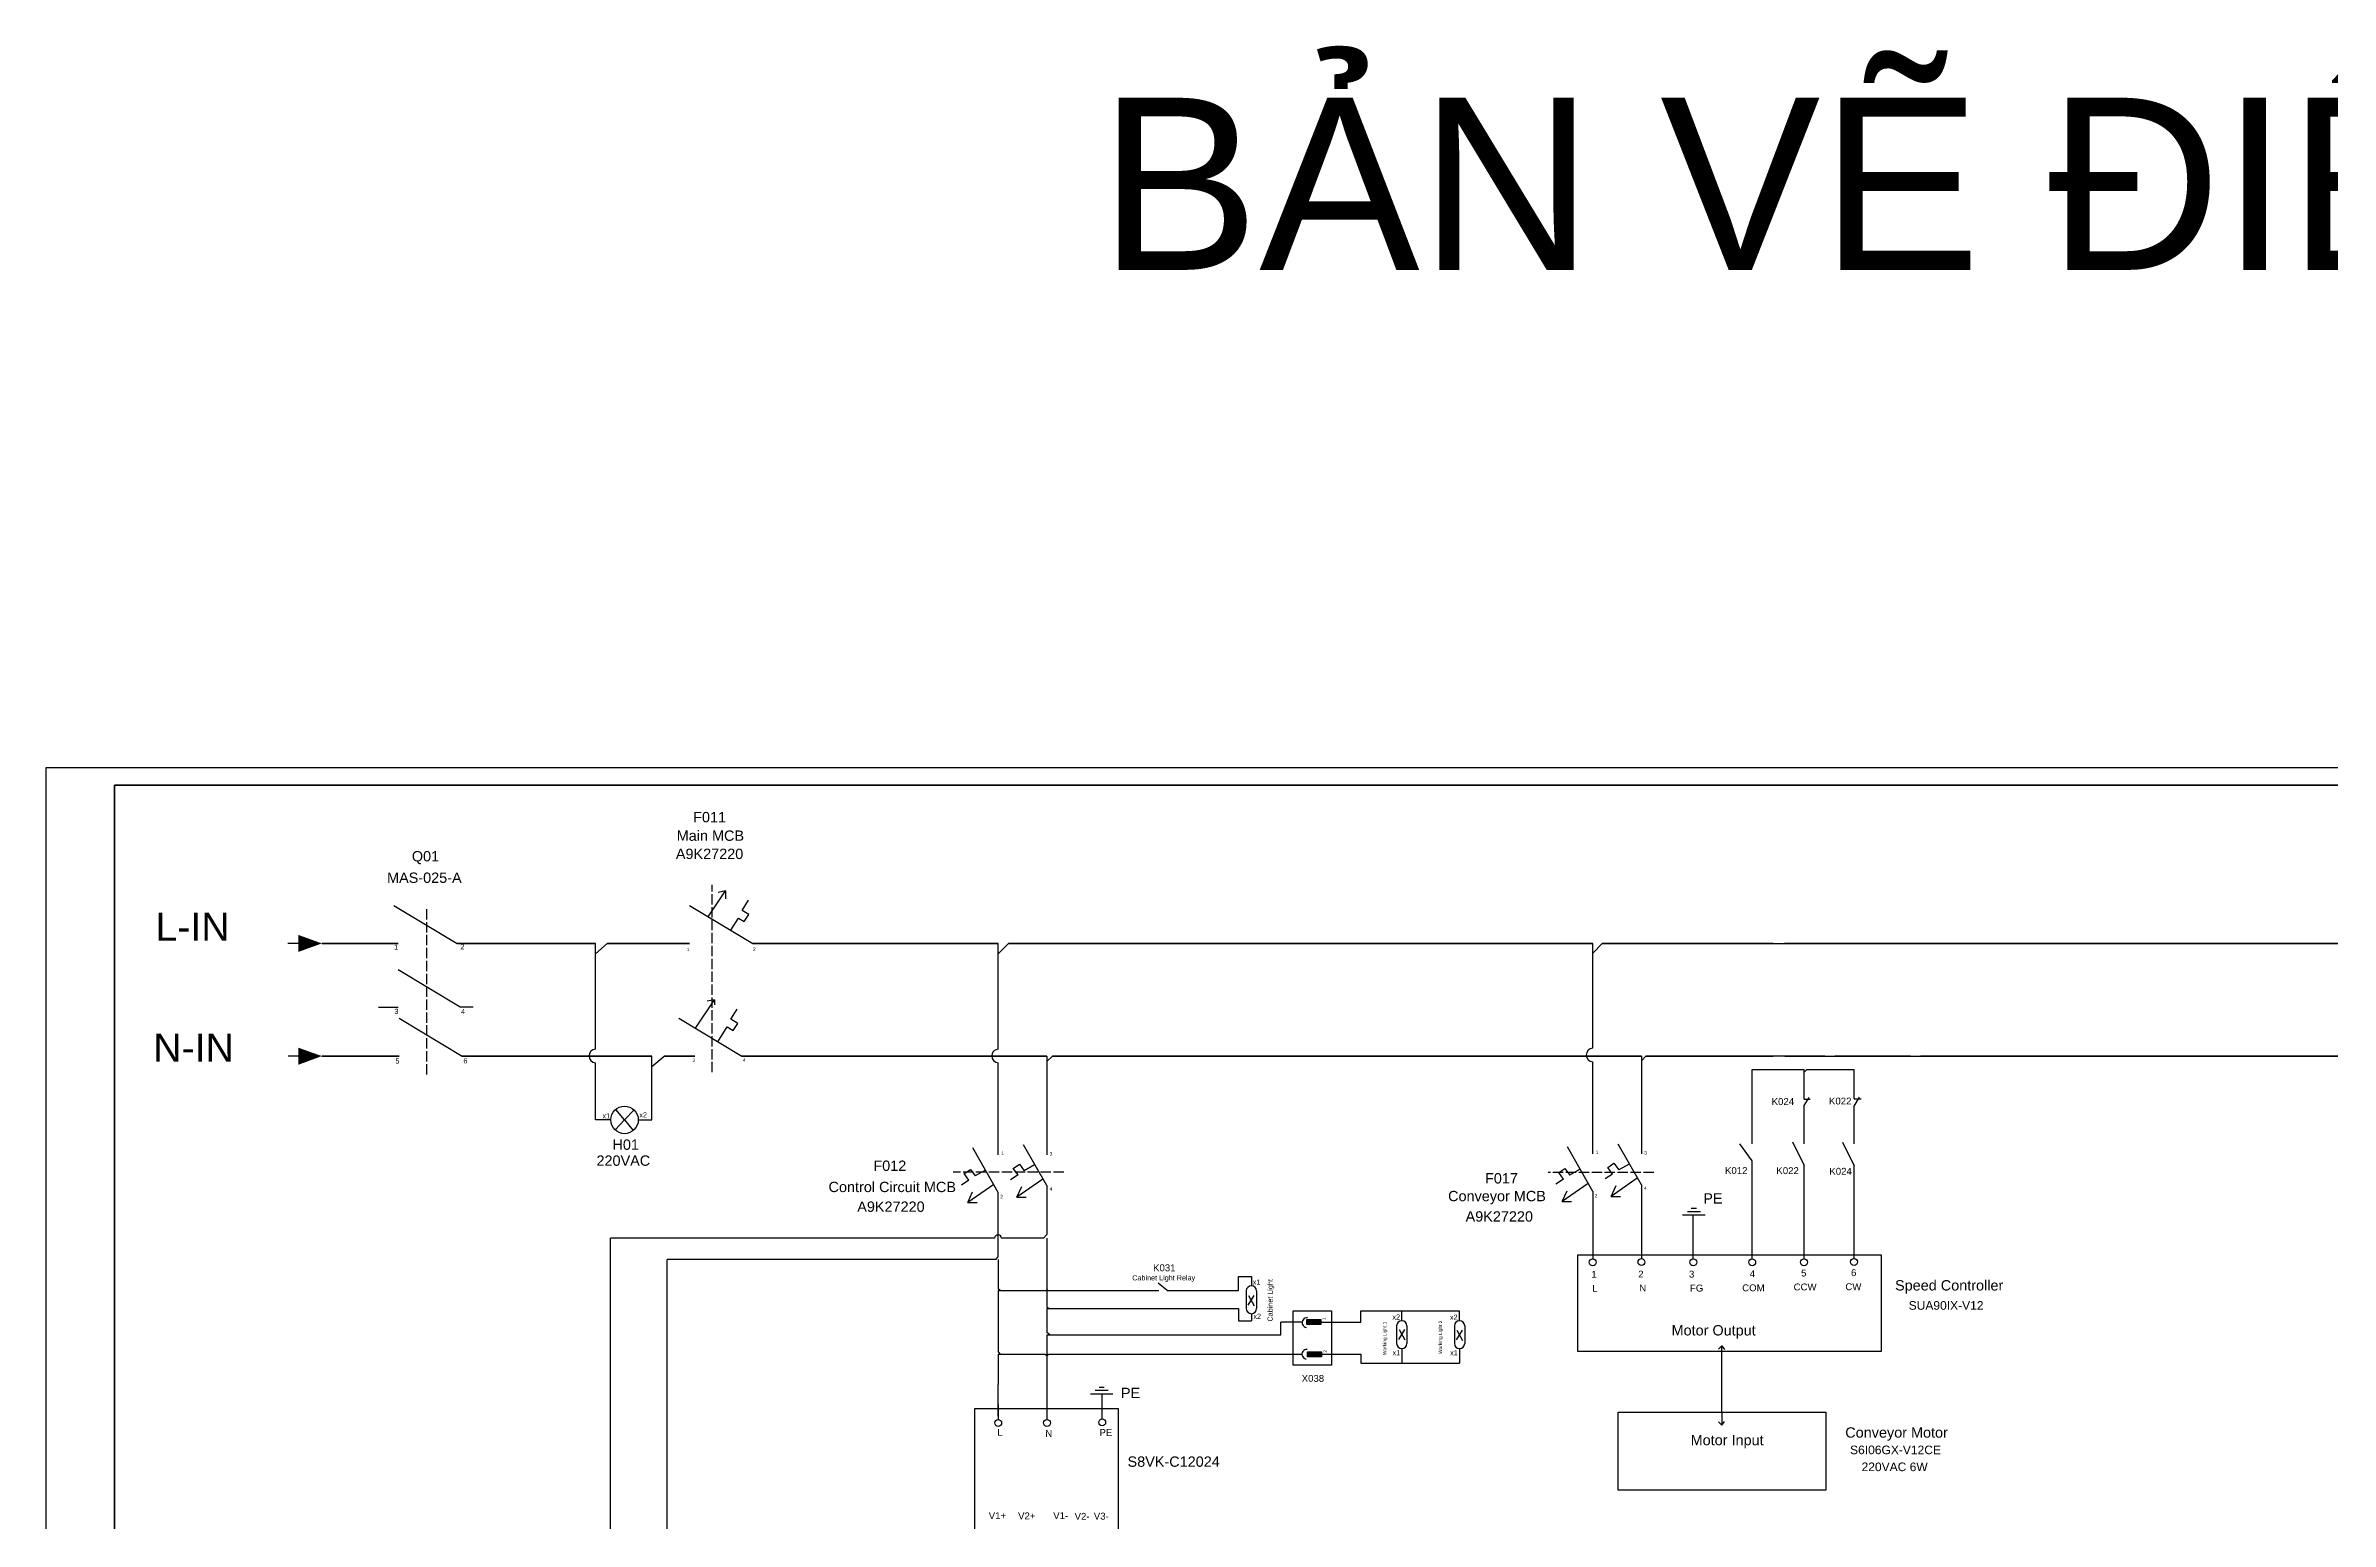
# Model space of a CAD drawing. Header units: inches. Extents: x 202 to 3097, y 126 to 1215.
# Drawn here: x 202 to 865, y 756 to 1185 of the extents above; entities that cross this region are included whole.
import ezdxf

# ---------------------------------------------------------------- set-up
doc = ezdxf.new("R2010")
doc.units = ezdxf.units.IN
doc.header["$MEASUREMENT"] = 0
doc.linetypes.add('AM_ISO02W050x2', pattern=[3.75, 3, -0.75])
doc.layers.add('0-netdam', color=7, linetype='Continuous', lineweight=30)
doc.layers.add('NetManh', color=7, linetype='Continuous', lineweight=15)
for name, color, linetype in [('LOC', 8, 'Continuous'), ('Nét đứt', 7, 'AM_ISO02W050x2'), ('PDF2_Text', 7, 'Continuous'), ('YEL_14_THHN', 2, 'Continuous')]:
    doc.layers.add(name, color=color, linetype=linetype)
doc.styles.add('Kiểu 1', font='arial.ttf', dxfattribs={"height": 5})
doc.styles.get("Standard").update_dxf_attribs({"font": 'arial.ttf'})

msp = doc.modelspace()

# ---------------------------------------------------------------- linework, layer by layer
for p, q in [((1390.8, 974.93), (201.8, 974.93)), ((201.8, 974.93), (201.8, 133.93)), ((394.27, 931.67), (399.29, 939.22)), ((399.29, 939.22), (397.14, 938.78)), ((399.29, 939.22), (399.29, 936.91)), ((404.07, 933.55), (405.94, 936.48)), ((302.95, 934.94), (321.29, 923.95)), ((388.83, 934.93), (407.17, 923.95)), ((400.78, 927.78), (403, 931.32)), ((403, 931.32), (404.71, 930.3)), ((406.05, 932.35), (404.07, 933.55)), ((404.71, 930.3), (406.05, 932.35)), ((275.16, 923.95), (272.16, 923.95)), ((321.44, 923.95), (321.29, 923.95)), ((361.47, 893.27), (361.47, 923.95)), ((361.47, 920.88), (364.93, 923.95)), ((407.17, 923.95), (407.18, 923.95)), ((478.48, 920.88), (481.49, 923.94)), ((478.48, 893.27), (478.48, 923.94)), ((651.17, 893.54), (651.17, 923.93)), ((651.17, 921.15), (653.9, 923.93)), ((703.57, 923.93), (706.89, 923.93)), ((304.15, 916.35), (322.24, 905.52)), ((304.15, 905.37), (298.51, 905.37)), ((322.24, 905.52), (326.01, 905.52)), ((390.54, 899.3), (396.05, 907.58)), ((396.05, 907.58), (393.9, 907.15)), ((396.05, 907.58), (396.05, 906.13)), ((400.83, 901.91), (402.7, 904.85)), ((304.45, 902.21), (322.8, 891.23)), ((385.68, 902.21), (404.03, 891.23)), ((397.07, 895.39), (399.76, 899.68)), ((399.76, 899.68), (401.47, 898.66)), ((402.81, 900.71), (400.83, 901.91)), ((401.47, 898.66), (402.81, 900.71)), ((275.21, 891.19), (272.21, 891.19)), ((377.91, 872.69), (377.91, 891.23)), ((377.91, 888.18), (381.43, 891.23)), ((492.65, 891.23), (492.65, 862.52)), ((492.65, 889.62), (494.23, 891.23)), ((651.17, 862.79), (651.17, 889.54)), ((665.34, 891.23), (665.34, 862.79)), ((665.34, 889.89), (666.65, 891.23)), ((706.98, 891.23), (703.57, 891.23)), ((718.57, 891.23), (721.55, 891.23)), ((743.49, 891.23), (746.39, 891.23)), ((361.47, 872.69), (361.47, 889.27)), ((478.48, 862.52), (478.48, 889.27)), ((697.5, 887.37), (712.57, 887.37)), ((697.5, 865.79), (697.5, 887.37)), ((712.57, 886.51), (713.33, 887.37)), ((712.57, 878.73), (712.57, 887.37)), ((713.33, 887.37), (727.08, 887.37)), ((727.08, 878.8), (727.08, 887.37)), ((712.57, 876.83), (714.03, 879.18)), ((712.57, 878.73), (714.35, 878.73)), ((712.57, 865.79), (712.57, 876.83)), ((727.08, 876.7), (728.72, 879.27)), ((727.08, 878.8), (729.19, 878.8)), ((727.08, 865.79), (727.08, 876.7)), ((365.94, 872.69), (361.47, 872.69)), ((369.94, 872.69), (367.18, 869.79)), ((369.94, 872.69), (367.38, 875.76)), ((369.94, 872.69), (372.69, 875.59)), ((369.94, 872.69), (372.49, 869.61)), ((373.94, 872.69), (377.91, 872.69)), ((478.48, 851.64), (471.15, 864.56)), ((492.65, 853.6), (485.88, 865.41)), ((651.17, 851.91), (643.83, 864.83)), ((665.34, 853.87), (658.57, 865.68)), ((697.5, 860.76), (693.96, 865.79)), ((709.18, 866.35), (712.59, 859.41)), ((723.73, 866.19), (727.08, 859.36)), ((474.81, 858.1), (471.79, 856.41)), ((484.26, 856.71), (482.09, 855.28)), ((489.07, 859.61), (486.06, 857.92)), ((647.5, 858.37), (644.48, 856.68)), ((656.95, 856.98), (654.77, 855.54)), ((661.76, 859.88), (658.74, 858.18)), ((697.5, 832.34), (697.5, 860.76)), ((712.57, 832.34), (712.57, 859.44)), ((712.57, 859.41), (712.59, 859.41)), ((727.08, 832.44), (727.08, 859.36)), ((470, 855.2), (467.83, 853.77)), ((477.17, 853.96), (469.63, 848.71)), ((469.63, 848.71), (471.04, 851.84)), ((478.48, 832.97), (478.48, 851.64)), ((491.43, 855.46), (483.89, 850.21)), ((483.89, 850.21), (485.3, 853.34)), ((483.89, 850.21), (486.61, 850.21)), ((492.65, 853.6), (492.65, 839.38)), ((642.69, 855.47), (640.51, 854.04)), ((649.85, 854.23), (642.31, 848.98)), ((642.31, 848.98), (643.73, 852.11)), ((651.17, 851.91), (651.17, 832.34)), ((664.11, 855.73), (656.58, 850.48)), ((656.58, 850.48), (657.99, 853.61)), ((656.58, 850.48), (659.29, 850.48)), ((665.34, 853.87), (665.34, 832.4)), ((469.63, 848.71), (472.35, 848.71)), ((642.31, 848.98), (645.03, 848.98)), ((677.29, 845.12), (683.81, 845.12)), ((678.71, 846.13), (682.52, 846.13)), ((679.82, 847.02), (681.35, 847.02)), ((680.38, 832.34), (680.38, 845.12)), ((365.91, 638.5), (365.91, 838.33)), ((406.06, 838.33), (365.91, 838.33)), ((477.44, 838.33), (406.06, 838.33)), ((491.69, 838.33), (479.46, 838.33)), ((491.69, 838.33), (492.65, 839.38)), ((492.65, 838.33), (492.65, 818.29)), ((382.35, 640.16), (382.35, 832.19)), ((422.5, 832.19), (382.35, 832.19)), ((477.82, 832.19), (422.5, 832.19)), ((477.82, 832.19), (478.48, 832.97)), ((478.48, 832.19), (478.48, 823.66)), ((479.03, 823.17), (478.48, 823.66)), ((478.48, 823.17), (492.45, 823.17)), ((478.48, 823.17), (478.48, 805.45)), ((492.9, 823.17), (525.11, 823.17)), ((527.6, 823.17), (524.99, 825.28)), ((527.6, 823.17), (545.04, 823.17)), ((545.04, 823.17), (548.33, 823.17)), ((548.33, 823.17), (548.33, 827.25)), ((548.33, 827.25), (552.02, 827.25)), ((550.52, 823), (550.52, 817.91)), ((552.02, 827.25), (552.02, 824.55)), ((552.02, 824.55), (552.02, 824.5)), ((553.52, 823), (553.52, 817.91)), ((493.25, 817.92), (492.65, 818.29)), ((492.65, 817.92), (545.85, 817.92)), ((492.65, 817.92), (492.65, 810.99)), ((545.85, 817.92), (548.33, 817.92)), ((548.33, 817.92), (548.33, 814.37)), ((551.11, 818.86), (552.88, 821.71)), ((551.2, 821.72), (552.85, 818.72)), ((552.02, 816.37), (552.02, 816.41)), ((552.02, 816.37), (552.02, 814.37)), ((583.85, 813.98), (583.85, 817.2)), ((583.85, 817.2), (595.71, 817.2)), ((595.71, 814.36), (595.71, 817.2)), ((595.71, 817.2), (612.5, 817.2)), ((612.5, 814.36), (612.5, 817.2)), ((493.49, 810.25), (492.65, 810.99)), ((492.65, 810.25), (546.47, 810.25)), ((492.65, 810.25), (492.65, 801.95)), ((546.47, 810.25), (560.56, 810.25)), ((548.33, 814.37), (552.02, 814.37)), ((560.56, 810.25), (560.56, 813.97)), ((566.79, 813.97), (560.56, 813.97)), ((572.23, 813.98), (583.85, 813.98)), ((594.21, 812.86), (594.21, 807.77)), ((594.87, 808.94), (596.64, 811.79)), ((594.97, 811.8), (596.61, 808.8)), ((595.71, 814.42), (595.71, 814.36)), ((597.21, 812.86), (597.21, 807.77)), ((611, 812.86), (611, 807.77)), ((611.62, 808.78), (613.39, 811.64)), ((611.72, 811.65), (613.36, 808.64)), ((612.5, 814.42), (612.5, 814.36)), ((614, 812.86), (614, 807.77)), ((479.11, 804.65), (478.48, 805.45)), ((478.48, 804.65), (492.22, 804.65)), ((478.48, 804.65), (478.48, 795.81)), ((492.22, 804.61), (492.22, 804.65)), ((493.07, 804.65), (547.28, 804.65)), ((547.28, 804.65), (566.71, 804.65)), ((572.4, 804.64), (583.85, 804.64)), ((583.85, 804.64), (583.85, 802)), ((595.71, 806.24), (595.71, 806.27)), ((595.71, 806.27), (595.71, 802)), ((612.5, 806.24), (612.5, 806.27)), ((612.5, 806.24), (612.5, 802)), ((688.73, 807.07), (687.76, 806.06)), ((688.73, 787.8), (688.73, 807.07)), ((688.73, 807.07), (689.5, 806.03)), ((492.65, 801.95), (492.65, 786.68)), ((583.85, 802), (595.71, 802)), ((595.71, 802), (612.5, 802)), ((478.48, 786.68), (478.48, 795.81)), ((478.48, 790.04), (478.48, 785.68)), ((505.25, 793.15), (511.77, 793.15)), ((506.67, 794.16), (510.47, 794.16)), ((507.78, 795.05), (509.31, 795.05)), ((508.7, 785.83), (508.7, 793.15)), ((478.48, 786.68), (478.48, 785.68)), ((492.65, 786.68), (492.65, 785.68)), ((688.73, 784.03), (687.76, 785.04)), ((688.73, 787.8), (688.73, 784.03)), ((688.73, 784.03), (689.5, 785.07))]:
    msp.add_line(p, q)
at = {"lineweight": 35}
for p, q in [((1385.8, 969.93), (221.8, 969.93)), ((221.8, 969.93), (221.8, 138.93))]:
    msp.add_line(p, q, dxfattribs=at)
for points in [[(470, 855.2), (468.61, 857.12), (470.41, 858.32), (471.8, 856.41)], [(484.26, 856.71), (482.87, 858.62), (484.67, 859.83), (486.06, 857.91)], [(642.69, 855.47), (641.29, 857.39), (643.1, 858.59), (644.49, 856.67)], [(656.95, 856.98), (655.55, 858.89), (657.36, 860.1), (658.75, 858.18)]]:
    msp.add_lwpolyline(points)
for points in [[(646.83, 833.49), (734.97, 833.49), (734.97, 805.46), (646.83, 805.46)], [(564.21, 817.22), (575.34, 817.22), (575.34, 801.49), (564.21, 801.49)], [(568.13, 814.7), (572.23, 814.7), (572.23, 813.25), (568.13, 813.25)], [(568.3, 805.37), (572.4, 805.37), (572.4, 803.92), (568.3, 803.92)], [(471.72, 788.88), (513.36, 788.88), (513.36, 749.99), (471.72, 749.99)], [(658.6, 787.8), (718.86, 787.8), (718.86, 765.19), (658.6, 765.19)]]:
    msp.add_lwpolyline(points, close=True)
for centre, radius in [((369.94, 872.69), 4), ((651.17, 831.34), 1), ((665.34, 831.4), 1), ((680.38, 831.34), 1), ((697.5, 831.34), 1), ((712.57, 831.34), 1), ((727.08, 831.44), 1), ((478.48, 784.68), 1), ((492.65, 784.68), 1), ((508.7, 784.83), 1)]:
    msp.add_circle(centre, radius)
for centre, radius, start, end in [((361.63, 891.27), 2.01, 94.66818, 265.33182), ((478.64, 891.27), 2.01, 94.61138, 265.38862), ((651.33, 891.54), 2.01, 94.61138, 265.38862), ((478.45, 838.28), 1.01, 2.54072, 177.45928), ((492.67, 823.15), 0.226, 6.40634, 173.59366), ((552.02, 823), 1.5, 0, 180), ((552.02, 817.91), 1.5, 180, 0), ((568.18, 813.83), 1.4, 84.40588, 264.40588), ((595.71, 812.86), 1.5, 0, 180), ((612.5, 812.86), 1.5, 0, 180), ((492.64, 804.65), 0.427, 184.54437, 0.18853), ((568.11, 804.65), 1.4, 84.40588, 264.40588), ((595.71, 807.77), 1.5, 180, 0), ((612.5, 807.77), 1.5, 180, 0)]:
    msp.add_arc(centre, radius, start, end)
at = {"layer": '0-netdam', "lineweight": 35, "transparency": 33554559}
for points in [[(275.16, 926.43), (282.01, 923.95), (275.16, 923.95)], [(282.01, 923.95), (275.16, 923.95), (275.16, 921.47)], [(275.21, 893.66), (282.01, 891.23), (275.21, 891.19)], [(282.01, 891.23), (275.21, 891.19), (275.21, 888.71)]]:
    msp.add_solid(points, dxfattribs=at)
at = {"layer": 'LOC', "lineweight": 35, "transparency": 33554559}
for points in [[(568.13, 813.25), (568.13, 814.7), (572.23, 813.25)], [(568.13, 814.7), (572.23, 813.25), (572.23, 814.7)], [(568.3, 803.92), (568.3, 805.37), (572.4, 803.92)], [(568.3, 805.37), (572.4, 803.92), (572.4, 805.37)]]:
    msp.add_solid(points, dxfattribs=at)
at = {"layer": 'Nét đứt'}
for p, q in [((395.38, 886.52), (395.38, 941.01)), ((312.5, 885.91), (312.5, 934.13)), ((497.52, 857.53), (465.37, 857.53)), ((668.89, 857.38), (638.2, 857.38))]:
    msp.add_line(p, q, dxfattribs=at)
at = {"layer": 'YEL_14_THHN', "color": 0, "lineweight": 35}
for p, q in [((282.01, 923.95), (304.16, 923.95)), ((321.44, 923.95), (361.47, 923.95)), ((364.93, 923.95), (388.83, 923.95)), ((407.18, 923.95), (478.48, 923.94)), ((481.49, 923.94), (651.17, 923.93)), ((653.9, 923.93), (703.57, 923.93)), ((706.89, 923.93), (1047.46, 923.91)), ((282.01, 891.23), (304.45, 891.23)), ((322.8, 891.23), (377.91, 891.23)), ((381.43, 891.23), (390.4, 891.23)), ((404.03, 891.23), (492.65, 891.23)), ((494.23, 891.23), (665.34, 891.23)), ((666.65, 891.23), (703.57, 891.23)), ((706.98, 891.23), (718.57, 891.23)), ((721.55, 891.23), (743.49, 891.23)), ((746.39, 891.23), (1061.63, 891.23))]:
    msp.add_line(p, q, dxfattribs=at)

# ---------------------------------------------------------------- texts
at = {"layer": 'NetManh', "lineweight": 35, "attachment_point": 1}
for s, width, insert, char_height in [('K031', 8.5603, (523.47, 830.73), 2), ('\\pxqc;Cabinet Light Relay', 21.3565, (515.88, 827.58), 1.5)]:
    msp.add_mtext_dynamic_manual_height_columns(s, width=width, gutter_width=12.5, heights=[0], dxfattribs=dict(at, insert=insert, char_height=char_height))
at = {"layer": 'NetManh', "lineweight": 35, "attachment_point": 1, "rotation": 90}
for s, insert, char_height in [('\\pxqc;Cabinet Light', (556.72, 809.62), 1.5), ('\\pxqc;Working Light 1', (590.23, 798.57), 1), ('\\pxqc;Working Light 2', (606.43, 798.88), 1)]:
    msp.add_mtext_dynamic_manual_height_columns(s, width=21.3565, gutter_width=12.5, heights=[0], dxfattribs=dict(at, insert=insert, char_height=char_height))
at = {"layer": 'PDF2_Text', "color": 7, "attachment_point": 7, "style": 'Kiểu 1'}
for s, insert, char_height, width in [('\\pxqc;{\\C256;BẢN VẼ ĐIỆN}', (467.03, 1108.54), 50, 523.8615), ('{\\C256;Main MCB}', (385.1, 953.71), 3, 20.1041), ('{\\C256;F011}', (389.88, 959.09), 3, 16.6626), ('{\\C256;Q01}', (308.16, 946.95), 3, 16.6626), ('{\\C256;A9K27220}', (384.85, 948.42), 3, 20.1041), ('{\\C256;MAS-025-A}', (300.96, 941.49), 3, 20.1041), ('{\\C256;L-IN}', (233.68, 924.72), 8.1666, 14.324), ('{\\C256;1}', (303.01, 922.13), 1.5, 0.7847), ('{\\C256;2}', (322.25, 922.24), 1.5, 0.7503), ('{\\C256;1}', (388.03, 921.71), 1, 0.7847), ('{\\C256;2}', (407.27, 921.82), 1, 0.7503), ('{\\C256;3}', (303.08, 903.47), 1.5, 0.7847), ('{\\C256;4}', (322.44, 903.43), 1.5, 0.7503), ('{\\C256;N-IN}', (233.04, 889.59), 8.1666, 16.6626), ('{\\C256;5}', (303.38, 889.03), 1.5, 0.7847), ('{\\C256;6}', (323.14, 889.09), 1.5, 0.7503), ('{\\C256;3}', (389.65, 889.5), 1, 0.7847), ('{\\C256;4}', (404.33, 889.58), 1, 0.7503), ('{\\C256;K024}', (703.16, 877), 2, 7.192), ('{\\C256;K022}', (719.81, 877.14), 2, 7.192), ('{\\C256;x1}', (363.53, 873.11), 1.5, 0.7847), ('{\\C256;x2}', (374.24, 873.4), 1.5, 0.7847), ('{\\C256;H01}', (366.44, 863.97), 3, 16.6626), ('{\\C256;1}', (479.34, 862.52), 1, 0.7847), ('{\\C256;3}', (493.45, 862.34), 1, 0.7503), ('{\\C256;1}', (652.03, 862.79), 1, 0.7847), ('{\\C256;3}', (666.14, 862.61), 1, 0.7503), ('{\\C256;220VAC}', (361.79, 859.32), 3, 16.6626), ('{\\C256;F012}', (442.22, 857.84), 3, 16.6626), ('{\\C256;F017}', (619.9, 854.18), 3, 16.6626), ('{\\C256;K012}', (689.61, 856.95), 2, 7.192), ('{\\C256;K022}', (704.53, 856.92), 2, 7.192), ('{\\C256;K024}', (719.92, 856.74), 2, 7.192), ('{\\C256;Control Circuit MCB}', (429.2, 851.68), 3, 38.6214), ('{\\C256;2}', (479.1, 849.93), 1, 0.7847), ('{\\C256;4}', (493.38, 852.12), 1, 0.7503), ('{\\C256;Conveyor MCB}', (609.17, 848.17), 3, 38.6214), ('{\\C256;2}', (651.78, 850.2), 1, 0.7847), ('{\\C256;4}', (666.07, 852.39), 1, 0.7503), ('{\\C256;PE}', (683.31, 848.38), 3, 16.6626), ('{\\C256;A9K27220}', (437.54, 845.95), 3, 20.1041), ('{\\C256;A9K27220}', (614.25, 843.11), 3, 20.1041), ('{\\C256;x1}', (552.42, 824.84), 1.5, 0.7847), ('{\\C256;1}', (650.77, 826.83), 2, 5.9764), ('{\\C256;L}', (651.07, 822.77), 2, 5.9764), ('{\\C256;2}', (664.39, 826.92), 2, 5.9764), ('{\\C256;N}', (664.69, 822.86), 2, 5.9764), ('{\\C256;3}', (679.14, 826.88), 2, 5.9764), ('{\\C256;FG}', (679.44, 822.82), 2, 5.9764), ('{\\C256;COM}', (694.6, 822.89), 2, 5.9764), ('{\\C256;4}', (696.8, 827.02), 2, 5.9764), ('{\\C256;CCW}', (709.54, 823.14), 2, 5.9764), ('{\\C256;5}', (711.71, 827.19), 2, 5.9764), ('{\\C256;CW}', (724.57, 823.21), 2, 5.9764), ('{\\C256;6}', (726.22, 827.29), 2, 5.9764), ('\\pxqc;{\\C256;Speed Controller}', (737.78, 822.24), 3, 33.8935), ('{\\C256;x2}', (552.61, 814.88), 1.5, 0.7847), ('\\pxqc;{\\C256;SUA90IX-V12}', (736.88, 817.52), 2.5, 33.8935), ('{\\C256;x2}', (593, 814.68), 1.5, 0.7847), ('{\\C256;x2}', (609.72, 814.63), 1.5, 0.7847), ('{\\C256;Motor Output}', (674.08, 809.18), 3, 25.8133), ('{\\C256;x1}', (593.04, 804.34), 1.5, 0.7847), ('{\\C256;x1}', (609.76, 804.3), 1.5, 0.7847), ('{\\C256;X038}', (566.64, 796.59), 2, 16.6626), ('{\\C256;PE}', (514.13, 791.9), 3, 16.6626), ('\\pxqc;{\\C256;Conveyor Motor}', (722.5, 779.5), 3, 33.8935), ('{\\C256;L}', (478.18, 780.94), 2, 5.9764), ('{\\C256;N}', (492.15, 780.64), 2, 5.9764), ('{\\C256;PE}', (507.91, 780.9), 2, 5.9764), ('{\\C256;Motor Input}', (679.63, 777.3), 3, 22.5991), ('\\pxqc;{\\C256;S6I06GX-V12CE}', (722.19, 775.56), 2.5, 33.8935), ('\\pxqc;{\\C256;S8VK-C12024}', (512.51, 771.9), 3, 33.8935), ('\\pxqc;{\\C256;220VAC 6W}', (721.94, 770.64), 2.5, 33.8935), ('{\\C256;V1+}', (475.73, 756.74), 2, 5.9764), ('{\\C256;V2+}', (484.26, 756.68), 2, 5.9764), ('{\\C256;V1-}', (494.47, 756.73), 2, 5.9764), ('{\\C256;V2-}', (500.68, 756.55), 2, 5.9764), ('{\\C256;V3-}', (506.26, 756.58), 2, 5.9764)]:
    msp.add_mtext(s, dxfattribs=dict(at, insert=insert, char_height=char_height, width=width))
at = {"layer": 'PDF2_Text', "color": 7, "char_height": 1, "width": 0.7847, "attachment_point": 7, "rotation": 90, "style": 'Kiểu 1'}
for s, insert in [('{\\C256;1}', (573.65, 814.57)), ('{\\C256;2}', (573.97, 805.09))]:
    msp.add_mtext(s, dxfattribs=dict(at, insert=insert))

doc.saveas('drawing.dxf')
